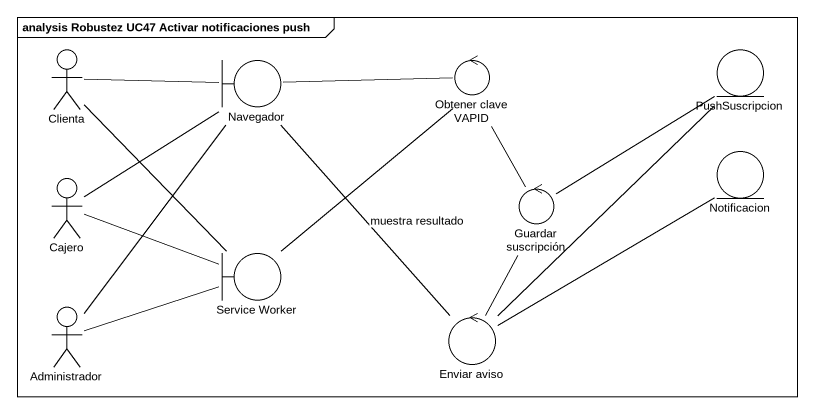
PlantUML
@startuml
mainframe analysis Robustez UC47 Activar notificaciones push
actor Clienta
boundary Navegador
control "Obtener clave VAPID" as Obtener_clave_VAPID
entity PushSuscripcion
entity Notificacion
actor Cajero
control "Guardar suscripción" as Guardar_suscripción
boundary "Service Worker" as Service_Worker
actor Administrador
control "Enviar aviso" as Enviar_aviso
Clienta -right- Navegador
Clienta -- Service_Worker
Navegador -right- Obtener_clave_VAPID
Obtener_clave_VAPID -- Guardar_suscripción
Cajero -up- Navegador
Cajero -right- Service_Worker
Guardar_suscripción -up- PushSuscripcion
Guardar_suscripción -- Enviar_aviso
Service_Worker -up- Obtener_clave_VAPID
Administrador -up- Navegador
Administrador -right- Service_Worker
Enviar_aviso -up- Navegador : muestra resultado
Enviar_aviso -up- PushSuscripcion
Enviar_aviso -up- Notificacion
@enduml
